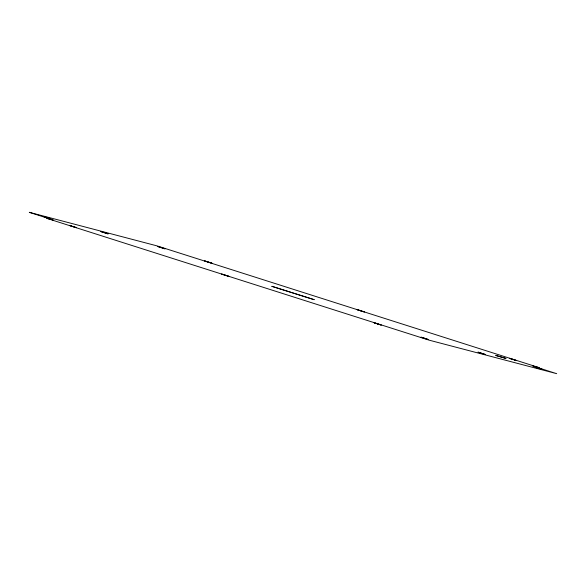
<?xml version="1.0" encoding="UTF-8"?>
<svg xmlns="http://www.w3.org/2000/svg" width="586" height="586" viewBox="0 0 586 586"><rect width="100%" height="100%" fill="white"/><g stroke="black" fill="none" stroke-linecap="round" stroke-linejoin="round"><path stroke-width="0.88" d="M76.598 227.676L71.99 226.269M221.713 274.087L228.95 276.38L221.713 274.094M364.287 311.913L362.844 311.496M509.373 358.324L514.01 359.731M362.412 311.364L360.676 310.829M360.661 310.712L357.079 309.628L364.287 311.906M481.589 353.241L477.978 352.149L485.215 354.442L481.604 353.351M47.305 217.655L43.716 216.571L50.931 218.856L47.319 217.772M424.498 338.247L420.909 337.162L428.117 339.44L424.249 338.283M377.655 323.875L374.073 322.791L381.281 325.076L377.67 323.992M514.252 359.811L516.61 360.61L509.402 358.346M71.748 226.189L69.412 225.39L76.62 227.668M271.897 286.327L314.155 299.666L271.897 286.327M100.814 231.565L108.022 233.851L100.814 231.565M157.905 246.56L165.113 248.838L157.949 246.567M204.748 260.931L211.956 263.209L204.748 260.931M535.099 367.144L542.306 369.429L535.099 367.144M495.815 355.453L506.048 358.464L495.859 355.468M29.329 212.33L53.231 220.006L46.792 218.329L47.862 218.688L429.091 340.151L556.693 373.67L532.806 366.008L539.215 367.678L538.138 367.312L156.909 245.849L29.329 212.33"/></g></svg>
